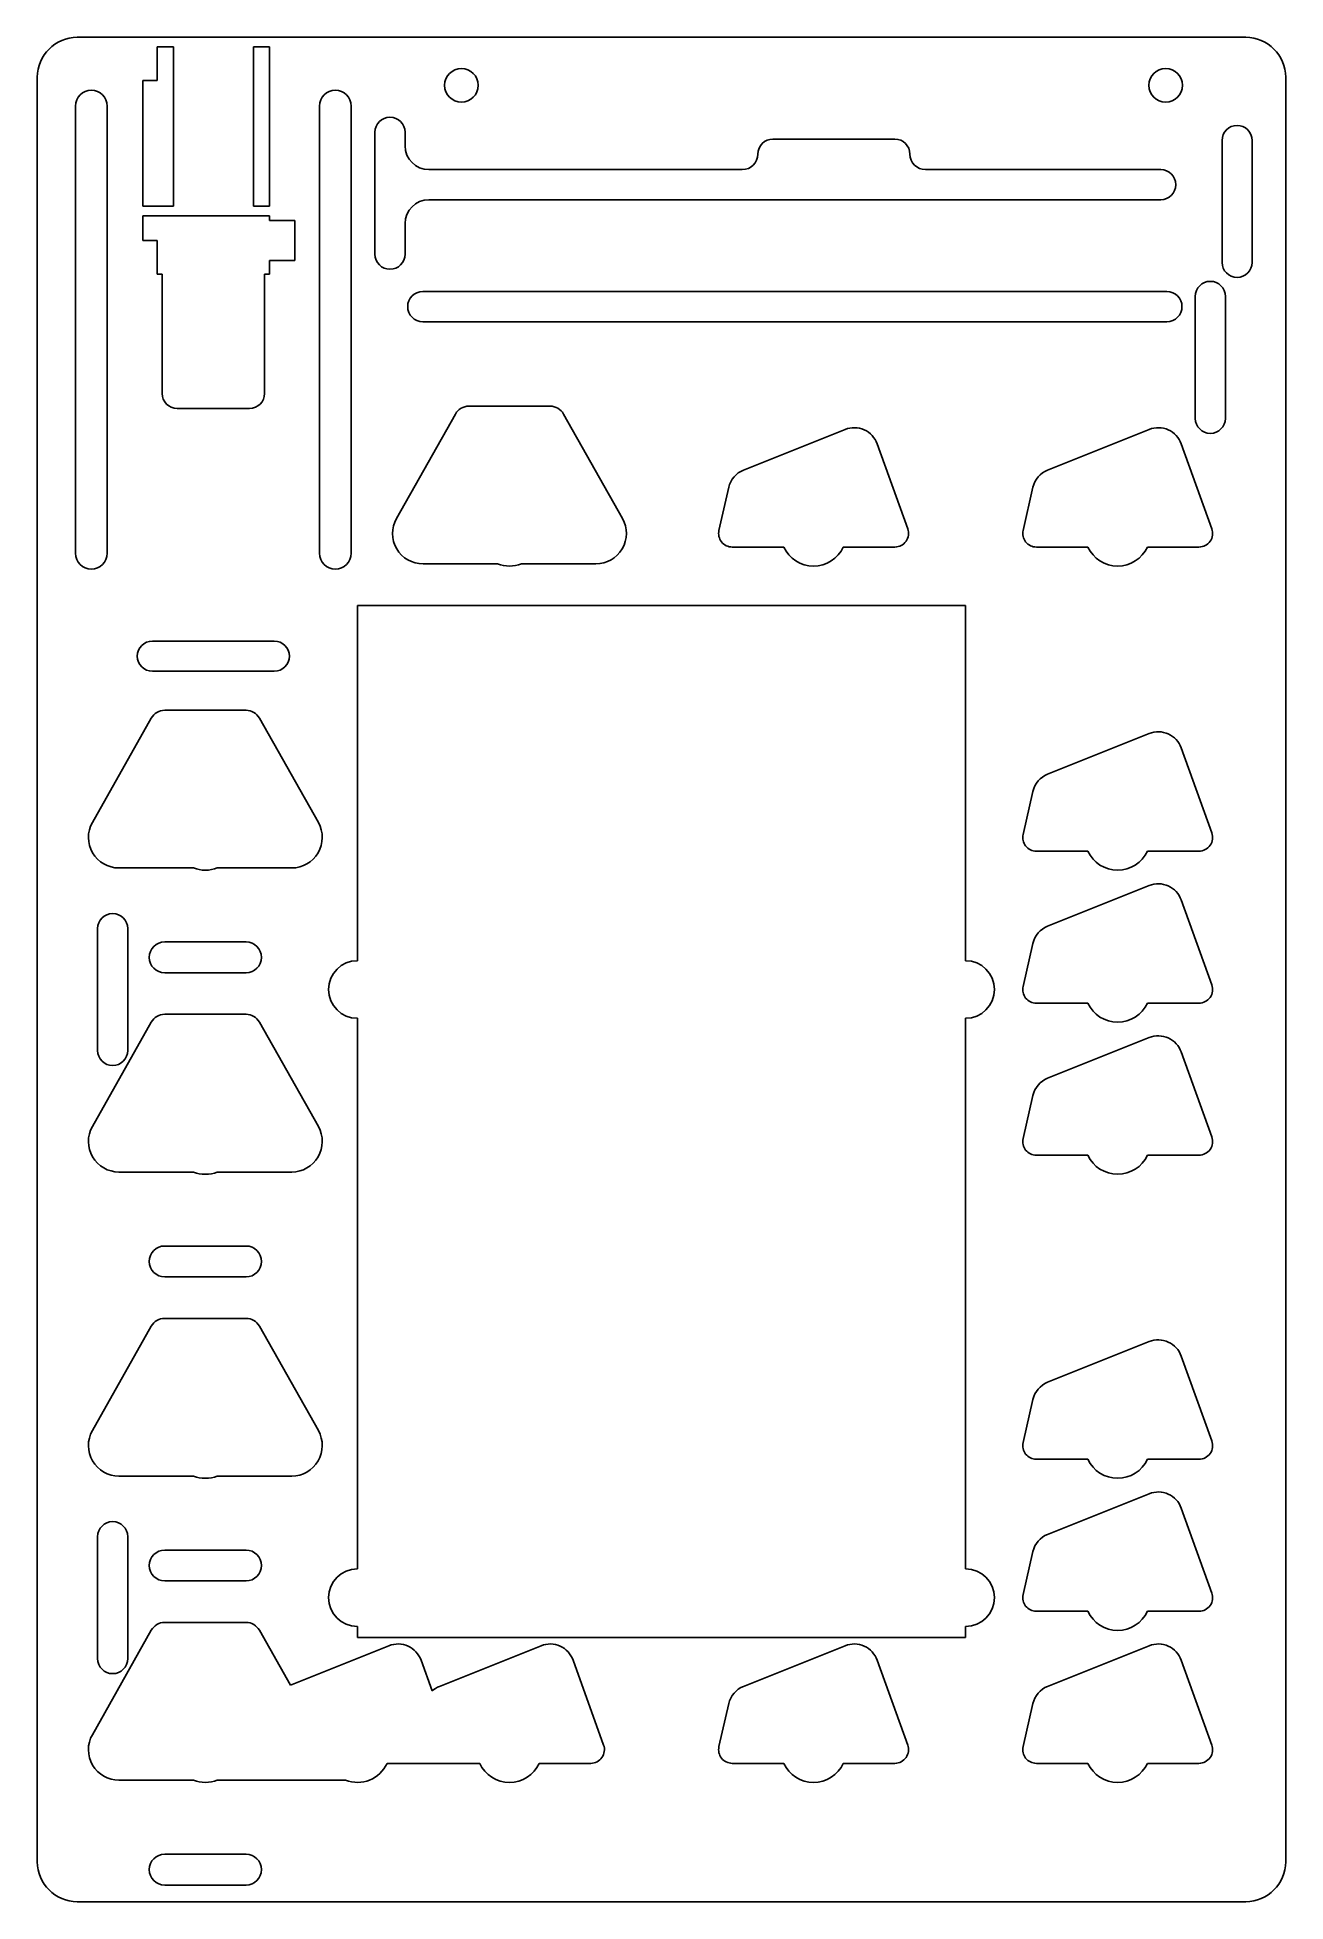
# Model space of a CAD drawing. Header units: millimetres. Extents: x -11 to 68, y -10 to 107.
import ezdxf

# ---------------------------------------------------------------- set-up
doc = ezdxf.new("R2010")
doc.units = ezdxf.units.MM

msp = doc.modelspace()

# ---------------------------------------------------------------- linework, layer by layer
at = {"color": 7, "linetype": 'Continuous', "lineweight": 25}
for p, q in [((65, 107), (-8, 107)), ((-3, 106.4), (-3, 104.3)), ((-3, 106.4), (-2, 106.4)), ((-2, 106.4), (-2, 96.45)), ((3, 96.45), (3, 106.4)), ((3, 106.4), (4, 106.4)), ((4, 96.45), (4, 106.4)), ((-10.5, 104.5), (-10.5, -7)), ((-3.9, 104.3), (-3.9, 96.45)), ((-3, 104.3), (-3.9, 104.3)), ((67.5, -7), (67.5, 104.5)), ((-8.1106, 102.7), (-8.1106, 74.76)), ((-6.1294, 74.76), (-6.1294, 102.7)), ((7.1294, 102.7), (7.1294, 74.76)), ((9.1106, 74.76), (9.1106, 102.7)), ((10.5952, 101.064), (10.5952, 93.444)), ((12.4748, 100.225), (12.4748, 101.064)), ((43.08, 100.6398), (35.46, 100.6398)), ((63.5252, 100.556), (63.5252, 92.936)), ((65.4048, 92.936), (65.4048, 100.556)), ((33.55, 98.7298), (13.97, 98.7298)), ((59.69, 98.7298), (44.99, 98.7298)), ((13.97, 96.8502), (59.69, 96.8502)), ((-2, 96.45), (-3.9, 96.45)), ((-3.9, 95.85), (-3.9, 94.3)), ((-3.9, 95.85), (4, 95.85)), ((4, 96.45), (3, 96.45)), ((4, 95.55), (4, 95.85)), ((5.6, 95.55), (4, 95.55)), ((5.6, 93.05), (5.6, 95.55)), ((12.4748, 93.444), (12.4748, 95.355)), ((-3.9, 94.3), (-3, 94.3)), ((-3, 94.3), (-3, 92.2)), ((-3, 92.2), (-2.7004, 92.2)), ((-2.7004, 92.2), (-2.7004, 84.7488)), ((3.7004, 92.2), (4, 92.2)), ((3.7004, 84.7488), (3.7004, 92.2)), ((4, 93.05), (5.6, 93.05)), ((4, 92.2), (4, 93.05)), ((60.079265, 91.1098), (13.580735, 91.1098)), ((61.8502, 90.81), (61.8502, 83.19)), ((63.7298, 83.19), (63.7298, 90.81)), ((13.580735, 89.2302), (60.079265, 89.2302)), ((21.54, 83.9502), (16.46, 83.9502)), ((-1.7606, 83.809), (2.7606, 83.809)), ((15.619263, 83.459102), (11.940651, 76.935728)), ((26.059349, 76.935728), (22.380737, 83.459102)), ((39.974001, 82.494998), (33.624001, 79.954998)), ((43.883027, 76.288858), (41.974044, 81.595842)), ((58.974001, 82.494998), (52.624001, 79.954998)), ((62.883027, 76.288858), (60.974044, 81.595842)), ((32.7045, 78.88039), (32.088159, 76.190609)), ((51.7045, 78.88039), (51.088159, 76.190609)), ((32.92, 75.1466), (36.141908, 75.1466)), ((39.858092, 75.1466), (43.08, 75.1466)), ((51.92, 75.1466), (55.141908, 75.1466)), ((58.858092, 75.1466), (62.08, 75.1466)), ((13.6, 74.095), (18.257186, 74.095)), ((19.742814, 74.095), (24.4, 74.095)), ((9.5, 71.5), (9.5, 49.3)), ((47.5, 71.5), (9.5, 71.5)), ((47.5, 49.3), (47.5, 71.5)), ((4.31, 69.2698), (-3.31, 69.2698)), ((-3.31, 67.3902), (4.31, 67.3902)), ((-3.380737, 64.459102), (-7.059349, 57.935728)), ((2.54, 64.9502), (-2.54, 64.9502)), ((7.059349, 57.935728), (3.380737, 64.459102)), ((58.974001, 63.494998), (52.624001, 60.954998)), ((62.883027, 57.288858), (60.974044, 62.595842)), ((51.7045, 59.88039), (51.088159, 57.190609)), ((51.92, 56.1466), (55.141908, 56.1466)), ((58.858092, 56.1466), (62.08, 56.1466)), ((-5.4, 55.095), (-0.742814, 55.095)), ((0.742814, 55.095), (5.4, 55.095)), ((58.974001, 53.994998), (52.624001, 51.454998)), ((62.883027, 47.788858), (60.974044, 53.095842)), ((-6.7298, 51.31), (-6.7298, 43.69)), ((-4.8502, 43.69), (-4.8502, 51.31)), ((2.54, 50.4722), (-2.54, 50.4722)), ((51.7045, 50.38039), (51.088159, 47.690609)), ((-2.54, 48.5418), (2.54, 48.5418)), ((51.92, 46.6466), (55.141908, 46.6466)), ((58.858092, 46.6466), (62.08, 46.6466)), ((-3.380737, 45.459102), (-7.059349, 38.935728)), ((2.54, 45.9502), (-2.54, 45.9502)), ((7.059349, 38.935728), (3.380737, 45.459102)), ((9.5, 45.7), (9.5, 11.3)), ((47.5, 11.3), (47.5, 45.7)), ((58.974001, 44.494998), (52.624001, 41.954998)), ((62.883027, 38.288858), (60.974044, 43.595842)), ((51.7045, 40.88039), (51.088159, 38.190609)), ((51.92, 37.1466), (55.141908, 37.1466)), ((58.858092, 37.1466), (62.08, 37.1466)), ((-5.4, 36.095), (-0.742814, 36.095)), ((0.742814, 36.095), (5.4, 36.095)), ((2.54, 31.4722), (-2.54, 31.4722)), ((-2.54, 29.5418), (2.54, 29.5418)), ((2.54, 26.9502), (-2.54, 26.9502)), ((-3.380737, 26.459102), (-7.059349, 19.935728)), ((7.059349, 19.935728), (3.380737, 26.459102)), ((58.974001, 25.494998), (52.624001, 22.954998)), ((62.883027, 19.288858), (60.974044, 24.595842)), ((51.7045, 21.88039), (51.088159, 19.190609)), ((51.92, 18.1466), (55.141908, 18.1466)), ((58.858092, 18.1466), (62.08, 18.1466)), ((-5.4, 17.095), (-0.742814, 17.095)), ((0.742814, 17.095), (5.4, 17.095)), ((58.974001, 15.994998), (52.624001, 13.454998)), ((62.883027, 9.788858), (60.974044, 15.095842)), ((-6.7298, 13.31), (-6.7298, 5.69)), ((-4.8502, 5.69), (-4.8502, 13.31)), ((2.54, 12.4722), (-2.54, 12.4722)), ((51.7045, 12.38039), (51.088159, 9.690609)), ((-2.54, 10.5418), (2.54, 10.5418)), ((51.92, 8.6466), (55.141908, 8.6466)), ((58.858092, 8.6466), (62.08, 8.6466)), ((-3.380737, 7.459102), (-7.059349, 0.935728)), ((2.54, 7.9502), (-2.54, 7.9502)), ((5.313908, 4.030961), (3.380737, 7.459102)), ((9.5, 7.7), (9.5, 7)), ((9.5, 7), (47.5, 7)), ((47.5, 7), (47.5, 7.7)), ((11.474001, 6.494998), (5.313908, 4.030961)), ((20.974001, 6.494998), (14.624001, 3.954998)), ((39.974001, 6.494998), (33.624001, 3.954998)), ((58.974001, 6.494998), (52.624001, 3.954998)), ((14.166945, 3.669573), (13.474044, 5.595842)), ((24.883027, 0.288858), (22.974044, 5.595842)), ((43.883027, 0.288858), (41.974044, 5.595842)), ((62.883027, 0.288858), (60.974044, 5.595842)), ((32.7045, 2.88039), (32.088159, 0.190609)), ((51.7045, 2.88039), (51.088159, 0.190609)), ((11.358092, -0.8534), (17.141908, -0.8534)), ((20.858092, -0.8534), (24.08, -0.8534)), ((32.92, -0.8534), (36.141908, -0.8534)), ((39.858092, -0.8534), (43.08, -0.8534)), ((51.92, -0.8534), (55.141908, -0.8534)), ((58.858092, -0.8534), (62.08, -0.8534)), ((-5.4, -1.905), (-0.742814, -1.905)), ((0.742814, -1.905), (8.757186, -1.905)), ((2.54, -6.5278), (-2.54, -6.5278)), ((-2.54, -8.4582), (2.54, -8.4582)), ((-8, -9.5), (65, -9.5))]:
    msp.add_line(p, q, dxfattribs=at)
for centre in [(16, 104), (60, 104)]:
    msp.add_circle(centre, 1.05, dxfattribs=at)
for centre, radius, start, end in [((-8, 104.5), 2.5, 90, 180), ((65, 104.5), 2.5, 0, 90), ((-7.12, 102.7), 0.9906, 0, 180), ((8.12, 102.7), 0.9906, 0, 180), ((11.535, 101.064), 0.9398, 0, 180), ((64.465, 100.556), 0.9398, 0, 180), ((13.97, 100.225), 1.4952, 180, 270), ((35.46, 99.7), 0.9398, 90, 180), ((43.08, 99.7), 0.9398, 0, 90), ((33.55, 99.7), 0.9702, 270, 0), ((44.99, 99.7), 0.9702, 180, 270), ((59.69, 97.79), 0.9398, 270, 90), ((13.97, 95.355), 1.4952, 90, 180), ((11.535, 93.444), 0.9398, 180, 0), ((64.465, 92.936), 0.9398, 180, 0), ((13.580735, 90.17), 0.9398, 90, 270), ((60.079265, 90.17), 0.9398, 270, 90), ((62.79, 90.81), 0.9398, 0, 180), ((-1.7606, 84.7488), 0.9398, 180, 270), ((2.7606, 84.7488), 0.9398, 270, 0), ((16.46, 82.985), 0.9652, 90, 150.580807), ((21.54, 82.985), 0.9652, 29.419193, 90), ((62.79, 83.19), 0.9398, 180, 0), ((40.54, 81.08), 1.524, 19.784239, 111.801409), ((59.54, 81.08), 1.524, 19.784239, 111.801409), ((34.19, 78.54), 1.524, 111.801409, 167.093949), ((53.19, 78.54), 1.524, 111.801409, 167.093949), ((13.6, 76), 1.905, 150.580807, 270), ((24.4, 76), 1.905, 270, 29.419193), ((32.92, 76), 0.8534, 167.093949, 270), ((43.08, 76), 0.8534, 270, 19.784239), ((51.92, 76), 0.8534, 167.093949, 270), ((62.08, 76), 0.8534, 270, 19.784239), ((-7.12, 74.76), 0.9906, 180, 0), ((8.12, 74.76), 0.9906, 180, 0), ((38, 76), 2.0447, 204.668765, 335.331235), ((57, 76), 2.0447, 204.668765, 335.331235), ((19, 76), 2.0447, 248.697759, 291.302241), ((-3.31, 68.33), 0.9398, 90, 270), ((4.31, 68.33), 0.9398, 270, 90), ((-2.54, 63.985), 0.9652, 90, 150.580807), ((2.54, 63.985), 0.9652, 29.419193, 90), ((59.54, 62.08), 1.524, 19.784239, 111.801409), ((53.19, 59.54), 1.524, 111.801409, 167.093949), ((-5.4, 57), 1.905, 150.580807, 270), ((5.4, 57), 1.905, 270, 29.419193), ((51.92, 57), 0.8534, 167.093949, 270), ((62.08, 57), 0.8534, 270, 19.784239), ((57, 57), 2.0447, 204.668765, 335.331235), ((0, 57), 2.0447, 248.697759, 291.302241), ((59.54, 52.58), 1.524, 19.784239, 111.801409), ((-5.79, 51.31), 0.9398, 0, 180), ((53.19, 50.04), 1.524, 111.801409, 167.093949), ((-2.54, 49.507), 0.9652, 90, 270), ((2.54, 49.507), 0.9652, 270, 90), ((9.5, 47.5), 1.8, 90, 270), ((47.5, 47.5), 1.8, 270, 90), ((62.08, 47.5), 0.8534, 270, 19.784239), ((51.92, 47.5), 0.8534, 167.093949, 270), ((57, 47.5), 2.0447, 204.668765, 335.331235), ((-2.54, 44.985), 0.9652, 90, 150.580807), ((2.54, 44.985), 0.9652, 29.419193, 90), ((59.54, 43.08), 1.524, 19.784239, 111.801409), ((-5.79, 43.69), 0.9398, 180, 0), ((53.19, 40.54), 1.524, 111.801409, 167.093949), ((-5.4, 38), 1.905, 150.580807, 270), ((5.4, 38), 1.905, 270, 29.419193), ((51.92, 38), 0.8534, 167.093949, 270), ((62.08, 38), 0.8534, 270, 19.784239), ((57, 38), 2.0447, 204.668765, 335.331235), ((0, 38), 2.0447, 248.697759, 291.302241), ((-2.54, 30.507), 0.9652, 90, 270), ((2.54, 30.507), 0.9652, 270, 90), ((-2.54, 25.985), 0.9652, 90, 150.580807), ((2.54, 25.985), 0.9652, 29.419193, 90), ((59.54, 24.08), 1.524, 19.784239, 111.801409), ((53.19, 21.54), 1.524, 111.801409, 167.093949), ((-5.4, 19), 1.905, 150.580807, 270), ((5.4, 19), 1.905, 270, 29.419193), ((51.92, 19), 0.8534, 167.093949, 270), ((62.08, 19), 0.8534, 270, 19.784239), ((57, 19), 2.0447, 204.668765, 335.331235), ((0, 19), 2.0447, 248.697759, 291.302241), ((59.54, 14.58), 1.524, 19.784239, 111.801409), ((-5.79, 13.31), 0.9398, 0, 180), ((53.19, 12.04), 1.524, 111.801409, 167.093949), ((-2.54, 11.507), 0.9652, 90, 270), ((2.54, 11.507), 0.9652, 270, 90), ((9.5, 9.5), 1.8, 90, 270), ((47.5, 9.5), 1.8, 270, 90), ((51.92, 9.5), 0.8534, 167.093949, 270), ((62.08, 9.5), 0.8534, 270, 19.784239), ((57, 9.5), 2.0447, 204.668765, 335.331235), ((-2.54, 6.985), 0.9652, 90, 150.580807), ((2.54, 6.985), 0.9652, 29.419193, 90), ((12.04, 5.08), 1.524, 19.784239, 111.801409), ((21.54, 5.08), 1.524, 19.784239, 111.801409), ((40.54, 5.08), 1.524, 19.784239, 111.801409), ((59.54, 5.08), 1.524, 19.784239, 111.801409), ((-5.79, 5.69), 0.9398, 180, 0), ((15.19, 2.54), 1.524, 111.801409, 132.167149), ((34.19, 2.54), 1.524, 111.801409, 167.093949), ((53.19, 2.54), 1.524, 111.801409, 167.093949), ((-5.4, 0), 1.905, 150.580807, 270), ((24.08, 0), 0.8534, 270, 19.784239), ((32.92, 0), 0.8534, 167.093949, 270), ((43.08, 0), 0.8534, 270, 19.784239), ((51.92, 0), 0.8534, 167.093949, 270), ((62.08, 0), 0.8534, 270, 19.784239), ((9.5, 0), 2.0447, 248.697759, 335.331235), ((19, 0), 2.0447, 204.668765, 335.331235), ((38, 0), 2.0447, 204.668765, 335.331235), ((57, 0), 2.0447, 204.668765, 335.331235), ((0, 0), 2.0447, 248.697759, 291.302241), ((-2.54, -7.493), 0.9652, 90, 270), ((2.54, -7.493), 0.9652, 270, 90), ((-8, -7), 2.5, 180, 270), ((65, -7), 2.5, 270, 0)]:
    msp.add_arc(centre, radius, start, end, dxfattribs=at)

doc.saveas('drawing.dxf')
